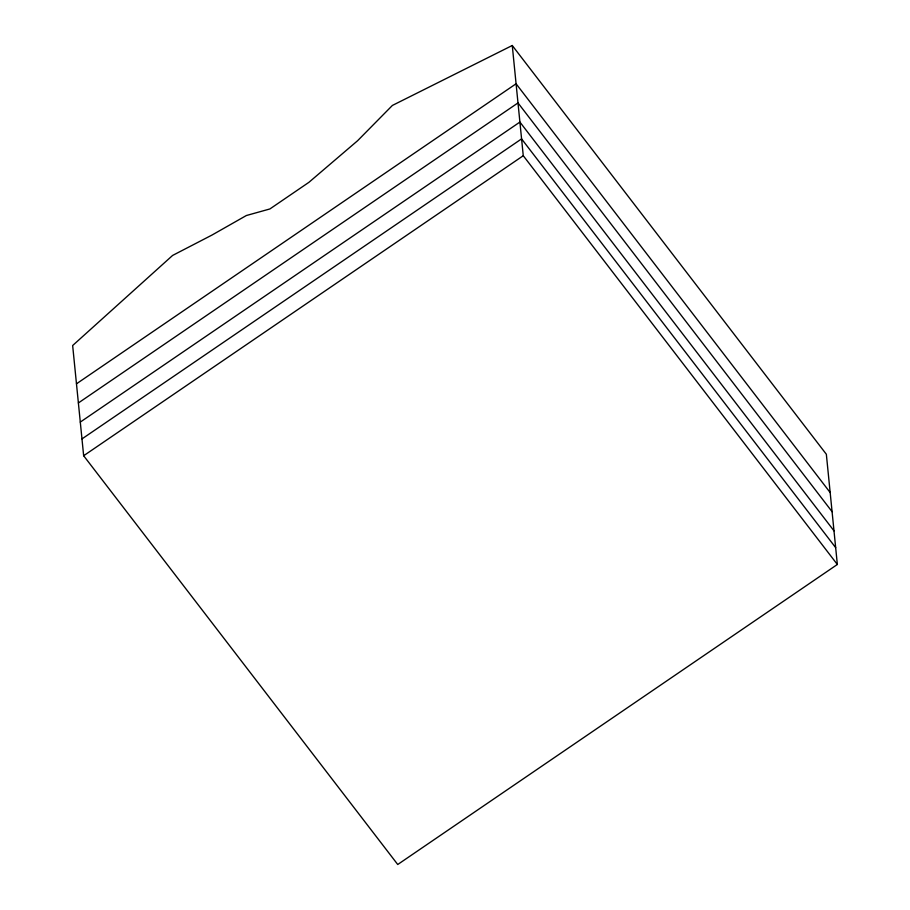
<?xml version="1.0" encoding="UTF-8"?>
<svg xmlns="http://www.w3.org/2000/svg" width="910" height="910" viewBox="0 0 910 910"><rect width="100%" height="100%" fill="white"/><g stroke="black" fill="none" stroke-linecap="round" stroke-linejoin="round"><path stroke-width="1.36" d="M76.463 383.815L516.084 83.777L830.17 492.549M78.374 402.959L517.995 102.921L832.081 511.682M80.285 422.092L519.906 122.065L833.992 530.826M81.968 438.916L521.578 138.889L835.676 547.649M83.652 455.739L523.261 155.712L512.262 45.5L392.392 105.435L357.55 140.766L308.877 182.353L269.883 208.959L246.36 215.522L211.893 235.11L172.593 255.448L72.652 345.527L83.652 455.739L397.738 864.5L837.348 564.473L826.348 454.261L512.262 45.5M523.261 155.712L837.348 564.473"/></g></svg>
